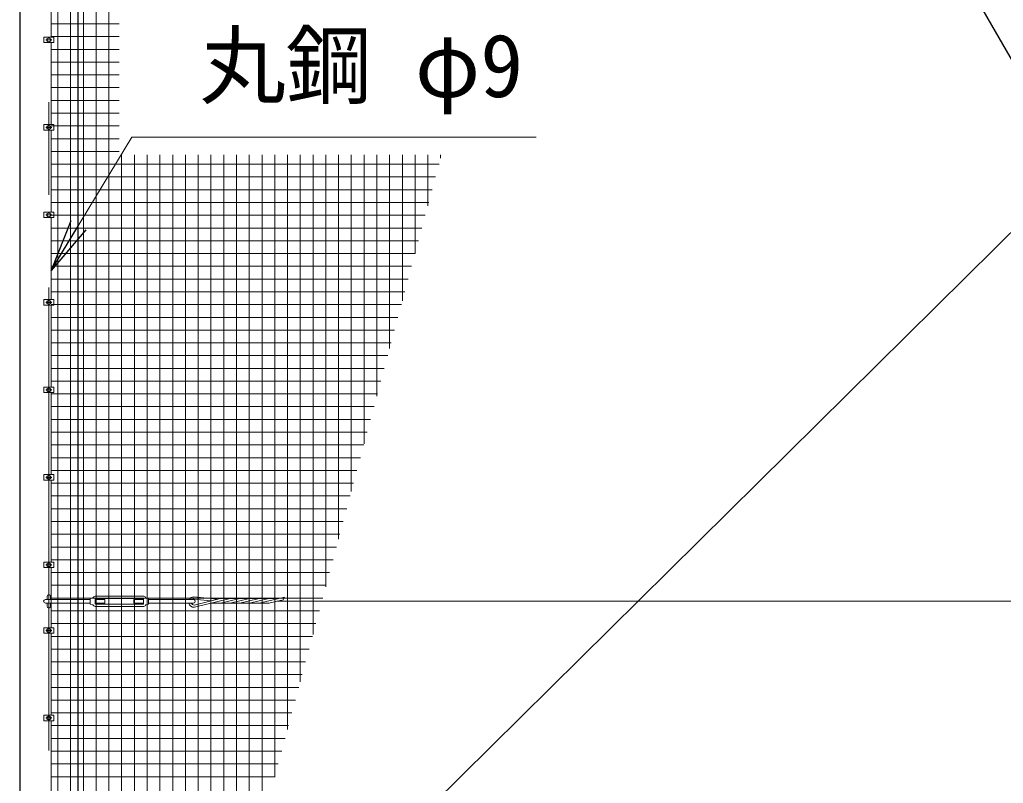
# Model space of a CAD drawing. Units: millimetres, scale not verified. Extents: x -18900 to 18900, y -13365 to 13365.
# Drawn here: x -13901 to -10528, y -1491 to 1127 of the extents above; entities that cross this region are included whole.
import ezdxf
from ezdxf.enums import TextEntityAlignment as Align

# ---------------------------------------------------------------- set-up
doc = ezdxf.new("R2010")
doc.units = ezdxf.units.MM
doc.header["$LTSCALE"] = 50
doc.linetypes.add('USER1', pattern=[50.8, 31.75, -6.35, 6.35, -6.35])
for name, color, linetype, lineweight in [('0-1_D-STR1', 1, 'Continuous', 25), ('0-2_D-BMK', 2, 'USER1', 13), ('0-3_D-STR3', 3, 'Continuous', 13), ('0-7_D-STR-TXT', 7, 'Continuous', 13), ('0-B_D-STR2', 7, 'Continuous', 13)]:
    doc.layers.add(name, color=color, linetype=linetype, lineweight=lineweight)
doc.layers.add('0-5_0', color=7, linetype='Continuous')
doc.styles.add('ＭＳ ゴシック', font='')
doc.styles.get('ＭＳ ゴシック').set_extended_font_data('MS Gothic')

# ---------------------------------------------------------------- blocks, each defined once
blk = doc.blocks.new('_Open')
at = {"layer": '0-5_0'}
blk.add_line((-50, 8.33), (0, 0), dxfattribs=at)
blk.add_lwpolyline([(-50, -8.33), (0, 0), (-50, 0)], dxfattribs=at)

msp = doc.modelspace()

# ---------------------------------------------------------------- linework, layer by layer
at = {"layer": '0-1_D-STR1'}
for p, q in [((-13636.27, 6421.01), (-8307.75, -2808.26)), ((-13700.75, -3867.48), (-13700.75, 6388.77))]:
    msp.add_line(p, q, dxfattribs=at)
msp.add_lwpolyline([(-13700.75, 7132.52), (-13900.75, 7132.52), (-13900.75, -3867.48)], dxfattribs=at)
at = {"layer": '0-2_D-BMK'}
for p, q in [((-13800.75, -3918.48), (-13800.75, 7183.52)), ((-13810.75, 1057.52), (-13790.75, 1057.52)), ((-13810.75, 757.52), (-13790.75, 757.52)), ((-13810.75, 457.52), (-13790.75, 457.52)), ((-13810.75, 157.52), (-13790.75, 157.52)), ((-13810.75, -142.48), (-13790.75, -142.48)), ((-13810.75, -442.48), (-13790.75, -442.48)), ((-13810.75, -742.48), (-13790.75, -742.48)), ((-13810.75, -967.48), (-13790.75, -967.48)), ((-13810.75, -1267.48), (-13790.75, -1267.48))]:
    msp.add_line(p, q, dxfattribs=at)
at = {"layer": '0-3_D-STR3'}
for p, q in [((-13454.25, -2522.14), (-4518.01, 6316.31)), ((-13792.25, 1067.02), (-13792.25, 1348.02)), ((-13817.95, 1067.02), (-13783.55, 1067.02)), ((-13817.95, 1067.02), (-13817.95, 1048.02)), ((-13817.95, 1048.02), (-13783.55, 1048.02)), ((-13807.25, 1061.27), (-13800.75, 1065.03)), ((-13807.25, 1053.77), (-13807.25, 1061.27)), ((-13800.75, 1050.02), (-13807.25, 1053.77)), ((-13800.75, 1065.03), (-13794.25, 1061.27)), ((-13794.25, 1053.77), (-13800.75, 1050.02)), ((-13794.25, 1061.27), (-13794.25, 1053.77)), ((-13792.25, 767.02), (-13792.25, 1048.02)), ((-13783.55, 1067.02), (-13783.55, 1048.02)), ((-13817.95, 767.02), (-13783.55, 767.02)), ((-13817.95, 767.02), (-13817.95, 748.02)), ((-13817.95, 748.02), (-13783.55, 748.02)), ((-13807.25, 761.27), (-13800.75, 765.03)), ((-13807.25, 753.77), (-13807.25, 761.27)), ((-13800.75, 750.02), (-13807.25, 753.77)), ((-13800.75, 765.03), (-13794.25, 761.27)), ((-13794.25, 753.77), (-13800.75, 750.02)), ((-13794.25, 761.27), (-13794.25, 753.77)), ((-13792.25, 467.02), (-13792.25, 748.02)), ((-13783.55, 767.02), (-13783.55, 748.02)), ((-13817.95, 467.02), (-13783.55, 467.02)), ((-13817.95, 467.02), (-13817.95, 448.02)), ((-13817.95, 448.02), (-13783.55, 448.02)), ((-13807.25, 461.27), (-13800.75, 465.03)), ((-13807.25, 453.77), (-13807.25, 461.27)), ((-13800.75, 450.02), (-13807.25, 453.77)), ((-13800.75, 465.03), (-13794.25, 461.27)), ((-13794.25, 453.77), (-13800.75, 450.02)), ((-13794.25, 461.27), (-13794.25, 453.77)), ((-13792.25, 167.02), (-13792.25, 448.02)), ((-13783.55, 467.02), (-13783.55, 448.02)), ((-13817.95, 167.02), (-13783.55, 167.02)), ((-13817.95, 167.02), (-13817.95, 148.02)), ((-13817.95, 148.02), (-13783.55, 148.02)), ((-13807.25, 161.27), (-13800.75, 165.03)), ((-13807.25, 153.77), (-13807.25, 161.27)), ((-13800.75, 150.02), (-13807.25, 153.77)), ((-13800.75, 165.03), (-13794.25, 161.27)), ((-13794.25, 153.77), (-13800.75, 150.02)), ((-13794.25, 161.27), (-13794.25, 153.77)), ((-13792.25, -132.98), (-13792.25, 148.02)), ((-13783.55, 167.02), (-13783.55, 148.02)), ((-13817.95, -132.98), (-13783.55, -132.98)), ((-13817.95, -132.98), (-13817.95, -151.98)), ((-13783.55, -132.98), (-13783.55, -151.98)), ((-13817.95, -151.98), (-13783.55, -151.98)), ((-13807.25, -138.73), (-13800.75, -134.97)), ((-13807.25, -146.23), (-13807.25, -138.73)), ((-13800.75, -149.98), (-13807.25, -146.23)), ((-13800.75, -134.97), (-13794.25, -138.73)), ((-13794.25, -146.23), (-13800.75, -149.98)), ((-13794.25, -138.73), (-13794.25, -146.23)), ((-13792.25, -432.98), (-13792.25, -151.98)), ((-13817.95, -432.98), (-13783.55, -432.98)), ((-13817.95, -432.98), (-13817.95, -451.98)), ((-13807.25, -438.73), (-13800.75, -434.97)), ((-13800.75, -434.97), (-13794.25, -438.73)), ((-13783.55, -432.98), (-13783.55, -451.98)), ((-13817.95, -451.98), (-13783.55, -451.98)), ((-13807.25, -446.23), (-13807.25, -438.73)), ((-13800.75, -449.98), (-13807.25, -446.23)), ((-13794.25, -446.23), (-13800.75, -449.98)), ((-13794.25, -438.73), (-13794.25, -446.23)), ((-13792.25, -732.98), (-13792.25, -451.98)), ((-13817.95, -732.98), (-13783.55, -732.98)), ((-13817.95, -732.98), (-13817.95, -751.98)), ((-13807.25, -738.73), (-13800.75, -734.97)), ((-13807.25, -746.23), (-13807.25, -738.73)), ((-13800.75, -734.97), (-13794.25, -738.73)), ((-13794.25, -738.73), (-13794.25, -746.23)), ((-13783.55, -732.98), (-13783.55, -751.98)), ((-13817.95, -751.98), (-13783.55, -751.98)), ((-13800.75, -749.98), (-13807.25, -746.23)), ((-13794.25, -746.23), (-13800.75, -749.98)), ((-13792.25, -957.98), (-13792.25, -751.98)), ((-13812.75, -861.48), (-13658.75, -861.48)), ((-13812.75, -873.48), (-13658.75, -873.48)), ((-13806.75, -850.48), (-13806.75, -861.48)), ((-13806.75, -873.48), (-13806.75, -884.48)), ((-13794.75, -850.48), (-13794.75, -861.48)), ((-13794.75, -873.48), (-13794.75, -884.48)), ((-13658.75, -857.48), (-13650.95, -855.81)), ((-13658.75, -877.48), (-13658.75, -857.48)), ((-13641.75, -874.98), (-13641.75, -859.98)), ((-13641.75, -861.48), (-13608.75, -861.48)), ((-13639.75, -849.48), (-13477.75, -849.48)), ((-13639.75, -857.98), (-13477.75, -857.98)), ((-13508.75, -873.48), (-13508.75, -861.48)), ((-13508.75, -861.48), (-13475.75, -861.48)), ((-13508.75, -873.48), (-13475.75, -873.48)), ((-13475.75, -874.98), (-13475.75, -859.98)), ((-13458.75, -861.48), (-13304.75, -861.48)), ((-13458.75, -873.48), (-13304.75, -873.48)), ((-13303.89, -860.12), (-13246.22, -866.11)), ((-13303.68, -852.1), (-13223.35, -860.44)), ((-13302.49, -880.06), (-13216.83, -858.82)), ((-13301.25, -888), (-13183.59, -858.82)), ((-13047.68, -873.9), (-13244.4, -873.9)), ((-13013.83, -857.94), (-13209.61, -857.94)), ((-13207.6, -873.02), (-13150.35, -858.82)), ((-13174.36, -873.02), (-13117.11, -858.82)), ((-13141.12, -873.02), (-13083.87, -858.82)), ((-13107.88, -873.02), (-13050.63, -858.82)), ((-13074.64, -873.02), (-12992.82, -852.73)), ((-13041.4, -873.02), (-12996.72, -861.94)), ((-13019.06, -867.48), (-1000.75, -867.48)), ((-13658.75, -877.48), (-13650.95, -879.15)), ((-13639.75, -876.98), (-13477.75, -876.98)), ((-13639.75, -885.48), (-13477.75, -885.48)), ((-13458.75, -877.48), (-13466.55, -879.15)), ((-13817.95, -957.98), (-13783.55, -957.98)), ((-13817.95, -957.98), (-13817.95, -976.98)), ((-13817.95, -976.98), (-13783.55, -976.98)), ((-13807.25, -963.73), (-13800.75, -959.97)), ((-13807.25, -971.23), (-13807.25, -963.73)), ((-13800.75, -974.98), (-13807.25, -971.23)), ((-13800.75, -959.97), (-13794.25, -963.73)), ((-13794.25, -971.23), (-13800.75, -974.98)), ((-13794.25, -963.73), (-13794.25, -971.23)), ((-13792.25, -1257.98), (-13792.25, -976.98)), ((-13783.55, -957.98), (-13783.55, -976.98)), ((-13817.95, -1257.98), (-13783.55, -1257.98)), ((-13817.95, -1257.98), (-13817.95, -1276.98)), ((-13817.95, -1276.98), (-13783.55, -1276.98)), ((-13807.25, -1263.73), (-13800.75, -1259.97)), ((-13807.25, -1271.23), (-13807.25, -1263.73)), ((-13800.75, -1274.98), (-13807.25, -1271.23)), ((-13800.75, -1259.97), (-13794.25, -1263.73)), ((-13794.25, -1271.23), (-13800.75, -1274.98)), ((-13794.25, -1263.73), (-13794.25, -1271.23)), ((-13792.25, -1557.98), (-13792.25, -1276.98)), ((-13783.55, -1257.98), (-13783.55, -1276.98))]:
    msp.add_line(p, q, dxfattribs=at)
for points in [[(-13641.75, -873.48), (-13608.75, -873.48), (-13608.75, -861.48)], [(-13458.75, -877.48), (-13458.75, -857.48), (-13466.55, -855.81)]]:
    msp.add_lwpolyline(points, dxfattribs=at)
for centre in [(-13800.75, 1057.52), (-13800.75, 757.52), (-13800.75, 457.52), (-13800.75, 157.52), (-13800.75, -142.48), (-13800.75, -442.48), (-13800.75, -742.48), (-13800.75, -967.48), (-13800.75, -1267.48)]:
    msp.add_circle(centre, 6.25, dxfattribs=at)
for centre, radius, start, end in [((-13812.75, -867.48), 6, 90, 270), ((-13800.75, -850.48), 6, 0, 180), ((-13651.79, -851.89), 4, 282.09925, 326.11888), ((-13639.75, -859.98), 10.5, 90, 146.11888), ((-13639.75, -859.98), 2, 90, 180), ((-13639.75, -874.98), 2, 180, 270), ((-13477.75, -859.98), 10.5, 33.88112, 90), ((-13477.75, -859.98), 2, 0, 90), ((-13477.75, -874.98), 2, 270, 0), ((-13465.71, -851.89), 4, 213.88112, 257.90075), ((-13302.87, -870.07), 18, 191.63319, 275.17572), ((-13302.87, -870.07), 18, 92.82497, 151.48944), ((-13302.87, -870.07), 10, 199.92759, 272.18972), ((-13302.87, -870.07), 10, 95.82544, 120.77566), ((-13304.75, -867.48), 6, 270, 90), ((-13209.61, -887.94), 30, 90, 103.92636), ((-13214.82, -843.9), 30, 270, 283.92645), ((-13176.37, -887.94), 30, 90, 103.92636), ((-13181.58, -843.9), 30, 270, 283.92645), ((-13143.13, -887.94), 30, 90, 103.92636), ((-13148.34, -843.9), 30, 270, 283.92645), ((-13109.89, -887.94), 30, 90, 103.92636), ((-13115.1, -843.9), 30, 270, 283.92645), ((-13076.65, -887.94), 30, 90, 103.92636), ((-13081.86, -843.9), 30, 270, 283.92645), ((-13043.41, -887.94), 30, 90, 103.92636), ((-13048.62, -843.9), 30, 270, 283.92645), ((-13060.09, -829.68), 71.11, 333.02173, 341.08588), ((-13800.75, -884.48), 6, 180, 0), ((-13651.79, -883.06), 4, 33.88112, 77.90075), ((-13639.75, -874.98), 10.5, 213.88112, 270), ((-13477.75, -874.98), 10.5, 270, 326.11888), ((-13465.71, -883.06), 4, 102.09925, 146.11888)]:
    msp.add_arc(centre, radius, start, end, dxfattribs=at)
at = {"layer": '0-7_D-STR-TXT'}
msp.add_lwpolyline([(-12130.12, 723.75), (-13516.26, 723.75), (-13791.21, 269.05)], dxfattribs=at)
at = {"layer": '0-B_D-STR2'}
for p, q in [((-13769.85, -2867.48), (-13769.85, 7032.52)), ((-13726.1, -2867.48), (-13726.1, 7032.52)), ((-13682.35, -2867.48), (-13682.35, 7032.52)), ((-13638.6, -2867.48), (-13638.6, 7032.52)), ((-13594.85, -2867.48), (-13594.85, 7032.52)), ((-13792.25, 1112.5), (-13559.11, 1112.5)), ((-13792.25, 1068.75), (-13559.11, 1068.75)), ((-13792.25, 1025), (-13559.11, 1025)), ((-13792.25, 981.25), (-13559.11, 981.25)), ((-13792.25, 937.5), (-13559.11, 937.5)), ((-13792.25, 893.75), (-13559.11, 893.75)), ((-13792.25, 850), (-13559.11, 850)), ((-13792.25, 806.25), (-13559.11, 806.25)), ((-13792.25, 762.5), (-13559.11, 762.5)), ((-13792.25, 718.75), (-13559.11, 718.75)), ((-13792.25, 675), (-13559.11, 675)), ((-13551.1, -2867.48), (-13551.1, 663.81)), ((-13507.35, -2867.48), (-13507.35, 663.81)), ((-13463.6, -2867.48), (-13463.6, 663.81)), ((-13419.85, -2867.48), (-13419.85, 663.81)), ((-13376.1, -2776.69), (-13376.1, 663.81)), ((-13332.35, -2613.41), (-13332.35, 663.81)), ((-13288.6, -2450.13), (-13288.6, 663.81)), ((-13244.85, -2286.85), (-13244.85, 663.81)), ((-13201.1, -2123.58), (-13201.1, 663.81)), ((-13157.35, -1960.3), (-13157.35, 663.81)), ((-13113.6, -1797.02), (-13113.6, 663.81)), ((-13069.85, -1633.75), (-13069.85, 663.81)), ((-13026.1, -1470.47), (-13026.1, 663.81)), ((-12982.35, -1307.19), (-12982.35, 663.81)), ((-12938.6, -1143.91), (-12938.6, 663.81)), ((-12894.85, -980.64), (-12894.85, 663.81)), ((-12851.1, -817.36), (-12851.1, 663.81)), ((-12807.35, -654.08), (-12807.35, 663.81)), ((-12763.6, -490.81), (-12763.6, 663.81)), ((-12719.85, -327.53), (-12719.85, 663.81)), ((-12676.1, -164.25), (-12676.1, 663.81)), ((-12632.35, -0.97), (-12632.35, 663.81)), ((-12588.6, 162.3), (-12588.6, 663.81)), ((-12544.85, 325.58), (-12544.85, 663.81)), ((-12501.1, 488.86), (-12501.1, 663.81)), ((-12457.35, 652.14), (-12457.35, 663.81)), ((-13792.25, 631.25), (-12462.95, 631.25)), ((-13792.25, 587.5), (-12474.67, 587.5)), ((-13792.25, 543.75), (-12486.4, 543.75)), ((-13792.25, 500), (-12498.12, 500)), ((-13792.25, 456.25), (-12509.84, 456.25)), ((-13792.25, 412.5), (-12521.56, 412.5)), ((-13792.25, 368.75), (-12533.29, 368.75)), ((-13792.25, 325), (-12545.01, 325)), ((-13792.25, 281.25), (-12556.73, 281.25)), ((-13792.25, 237.5), (-12568.46, 237.5)), ((-13792.25, 193.75), (-12580.18, 193.75)), ((-13792.25, 150), (-12591.9, 150)), ((-13792.25, 106.25), (-12603.62, 106.25)), ((-13792.25, 62.5), (-12615.35, 62.5)), ((-13792.25, 18.75), (-12627.07, 18.75)), ((-13792.25, -25), (-12638.79, -25)), ((-13792.25, -68.75), (-12650.51, -68.75)), ((-13792.25, -112.5), (-12662.24, -112.5)), ((-13792.25, -156.25), (-12673.96, -156.25)), ((-13792.25, -200), (-12685.68, -200)), ((-13792.25, -243.75), (-12697.41, -243.75)), ((-13792.25, -287.5), (-12709.13, -287.5)), ((-13792.25, -331.25), (-12720.85, -331.25)), ((-13792.25, -375), (-12732.57, -375)), ((-13792.25, -418.75), (-12744.3, -418.75)), ((-13792.25, -462.5), (-12756.02, -462.5)), ((-13792.25, -506.25), (-12767.74, -506.25)), ((-13792.25, -550), (-12779.47, -550)), ((-13792.25, -593.75), (-12791.19, -593.75)), ((-13792.25, -637.5), (-12802.91, -637.5)), ((-13792.25, -681.25), (-12814.63, -681.25)), ((-13792.25, -725), (-12826.36, -725)), ((-13792.25, -768.75), (-12838.08, -768.75)), ((-13792.25, -812.5), (-12849.8, -812.5)), ((-13792.25, -856.25), (-12861.52, -856.25)), ((-13792.25, -900), (-12873.25, -900)), ((-13792.25, -943.75), (-12884.97, -943.75)), ((-13792.25, -987.5), (-12896.69, -987.5)), ((-13792.25, -1031.25), (-12908.42, -1031.25)), ((-13792.25, -1075), (-12920.14, -1075)), ((-13792.25, -1118.75), (-12931.86, -1118.75)), ((-13792.25, -1162.5), (-12943.58, -1162.5)), ((-13792.25, -1206.25), (-12955.31, -1206.25)), ((-13792.25, -1250), (-12967.03, -1250)), ((-13792.25, -1293.75), (-12978.75, -1293.75)), ((-13792.25, -1337.5), (-12990.48, -1337.5)), ((-13792.25, -1381.25), (-13002.2, -1381.25)), ((-13792.25, -1425), (-13013.92, -1425)), ((-13792.25, -1468.75), (-13025.64, -1468.75))]:
    msp.add_line(p, q, dxfattribs=at)

# ---------------------------------------------------------------- block references
at = {"layer": '0-7_D-STR-TXT', "xscale": 3.6, "yscale": 3.6, "rotation": 238.83933}
msp.add_blockref('_Open', (-13792.25, 267.34), dxfattribs=at)

# ---------------------------------------------------------------- texts
at = {"layer": '0-7_D-STR-TXT', "style": 'ＭＳ ゴシック'}
msp.add_text('丸鋼 φ9', height=216.6, dxfattribs=at).set_placement((-13283.68, 796.38), align=Align.BOTTOM_LEFT)

doc.saveas('drawing.dxf')
